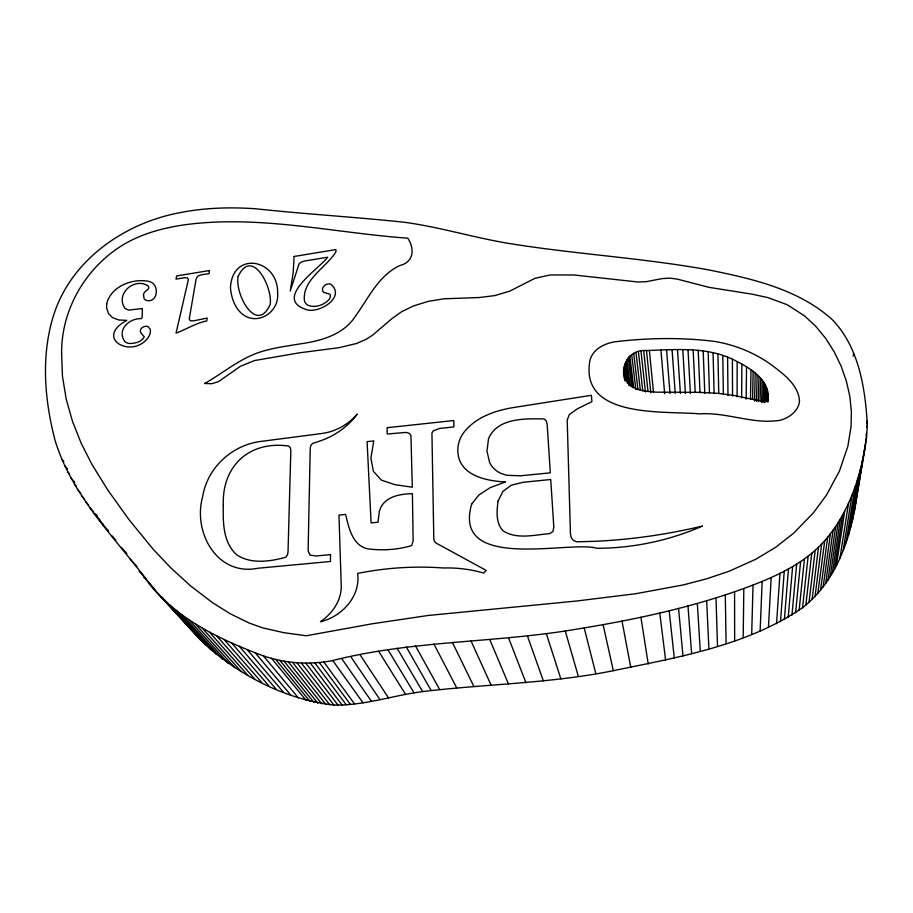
<?xml version="1.0" encoding="UTF-8"?>
<svg xmlns="http://www.w3.org/2000/svg" width="913" height="913" viewBox="0 0 913 913"><rect width="100%" height="100%" fill="white"/><g stroke="black" fill="none" stroke-linecap="round" stroke-linejoin="round"><path stroke-width="1.37" d="M737.099 396.87L737.168 361.594C709.435 346.278 676.875 349.542 646.495 350.558C629.879 348.834 619.379 365.885 625.074 380.744M867.339 424.716C865.25 388.128 858.859 347.18 832.348 319.733C798.441 289.033 751.741 278.613 708.146 269.803C642.592 257.923 575.909 254.236 510.173 243.645C474.657 237.916 440.146 227.109 404.47 222.281C354.952 216.997 305.193 214.121 255.674 208.769C230.852 207.068 205.756 207.673 181.276 212.409C126.542 222.201 73.474 257.888 54.712 311.904C40.686 353.16 44.178 398.673 55.031 440.249C72.686 498.338 118.53 541.147 153.521 588.828L200.244 639.671C236.284 674.056 284.08 699.358 333.896 705.041C364.047 705.749 392.978 695.398 422.628 691.598C486.115 683.94 550.436 683.495 613.308 670.69C677.971 657.269 746.96 645.765 802.55 607.716C836.525 581.102 851.281 537.312 856.748 495.942L866.563 436.916L867.339 424.716L866.882 427.489M741.653 397.92L741.892 364.093L737.168 361.594M743.193 637.616L743.821 588.474C774.578 577.21 806.51 563.378 827.657 537.255C850.688 508.906 861.918 472.672 866.563 436.916M746.138 399.175L746.549 366.821L741.892 364.093M750.486 399.266L751.011 369.776L746.549 366.821M752.574 399.403L753.145 371.351L751.011 369.776M754.56 401.012L755.199 372.983L753.145 371.351M756.478 401.286L757.151 374.695L755.199 372.983M751.696 634.444L753.042 585.028M758.292 401.629L758.988 376.476L757.151 374.695M760.038 400.647L760.7 378.324L758.988 376.476M761.579 402.542L762.275 380.242L760.7 378.324M763.04 402.177L763.702 382.239L762.275 380.242M764.307 402.804L764.957 384.327L763.702 382.239M765.459 402.097L766.03 386.484L764.957 384.327M766.429 401.48L766.909 388.733L766.03 386.484M767.205 400.955L767.582 391.061L766.909 388.733M767.696 401.937L767.582 391.061M768.027 401.617L768.027 393.469M768.084 401.48L768.244 395.98M760.13 631.088L762.172 581.387M768.426 627.516L771.177 577.53M776.541 623.693L779.964 573.387M780.501 621.673L784.256 571.196M856.851 494.663L857.147 490.829M784.393 619.562L788.478 568.925M768.255 397.258L766.977 400.761L762.96 401.503L734.189 395.489L717.915 393.343L698.217 392.328L656.458 392.168L644.977 391.095L637.183 389.143L630.757 385.765L626.284 380.573L624.15 373.714M788.216 617.382L792.621 566.574M791.948 615.111L796.661 564.12M795.577 612.749L800.598 561.575M799.115 610.283L804.433 558.916M802.55 607.716L808.142 556.165M805.859 605.045L811.737 553.289M809.044 602.26L815.183 550.299M812.114 599.373L818.505 547.195M815.047 596.372L821.677 543.988M817.877 593.279L824.736 540.667M820.57 590.095L827.657 537.255M853.199 356.207L853.575 353.388M823.161 586.819L830.442 533.751M825.626 583.464L833.113 530.156M827.988 580.04L835.669 526.481M830.237 576.537L838.1 522.738M832.382 572.965L840.417 518.926M834.414 569.347L842.608 515.058M836.354 565.661L844.708 511.132M839.937 558.163L848.565 503.12M843.156 550.516L852.023 494.96M846.02 542.756L855.104 486.686M848.542 534.927L857.821 478.344M866.894 423.449L867.35 420.665M850.768 527.063L860.206 469.99M866.049 435.684L866.517 432.922M852.708 519.223L862.283 461.636M854.374 511.417L865.501 445.099M153.521 588.828C180.352 619.573 217.659 638.221 255.115 652.715C279.572 662.986 306.768 665.691 332.766 660.533C408.921 641.131 487.976 642.798 565.273 630.997C625.736 621.445 686.177 609.45 743.821 588.474M200.244 639.671L178.103 615.339M148.511 583.065L156.146 591.396M158.063 593.473L176.186 613.251M139.107 571.207L145.715 578.431M170.012 605.148L210.88 649.828M143.729 577.176L154.286 588.702M161.966 597.079L166.759 602.329M168.677 604.417L173.481 609.656M181.151 618.044L185.955 623.282L184.483 621.399M164.272 599.898L205.448 644.84M130.16 559.213L136.824 566.528M176.004 610.204L216.529 654.621M121.258 547.401L126.907 553.609M182.223 615.02L222.395 659.186M98.536 519.12L103.249 524.336M103.021 524.747L108.647 530.967M188.671 619.596L228.467 663.534M112.139 535.977L115.94 540.165M89.908 507.731L93.719 511.942M95.614 514.042L97.52 516.153M94.165 513.46L99.837 519.737M81.85 496.079L84.658 499.206M85.799 501.933L88.664 505.106M195.348 623.933L234.744 667.665M202.23 628.064L241.215 671.591M78.05 490.144L80.88 493.294M74.432 484.164L76.327 486.264M209.305 632.001L247.857 675.335M71.009 478.104L74.798 482.338M67.779 471.975L69.639 474.064M64.766 465.767L67.551 468.928M61.97 459.501L63.83 461.613M216.564 635.768L254.67 678.918M223.993 639.385L261.632 682.353M231.571 642.878L268.73 685.674M239.286 646.256L275.954 688.904M247.138 649.554L283.304 692.043M255.115 652.715L290.756 695.055M263.218 655.625L298.334 697.84M271.469 658.205L306.026 700.294M275.635 659.334L309.918 701.378M188.991 627.003L190.509 628.874M279.846 660.339L313.844 702.348M284.08 661.206L317.792 703.193M288.36 661.925L321.775 703.889M292.674 662.484L325.793 704.437M297.01 662.872L329.833 704.825M301.393 663.078L333.896 705.041M305.798 663.123L337.993 705.098M310.237 662.998L342.124 705.007M314.7 662.747L346.267 704.79M319.185 662.359L350.432 704.448M323.693 661.845L354.609 704.003M332.766 660.533L363.02 702.816M341.896 658.912L371.488 701.344M351.071 657.063L379.991 699.666M360.27 655.123L388.516 697.886M378.69 651.311L405.577 694.416M387.888 649.645L414.103 692.91M397.087 648.207L422.628 691.598M406.274 646.952L431.141 690.479M415.461 645.856L439.655 689.498M433.892 644.019L456.74 687.888M452.426 642.478L473.904 686.542M471.062 641.04L491.171 685.298M489.79 639.591L508.518 684.042M508.598 637.982L525.922 682.639M527.463 636.064L543.372 680.95M546.362 633.725L560.844 678.861M565.273 630.997L578.34 676.419M584.194 627.961L595.824 673.68M603.116 624.652L613.308 670.69M622.027 621.114L630.769 667.483M640.915 617.268L648.219 663.991M623.956 371.237L625.154 380.333M624.355 366.284L626.329 381.508M624.024 368.749L625.508 380.059M624.937 363.888L627.436 383.312M626.877 359.494L630.21 385.959M625.782 361.616L628.795 385.24M659.768 613.08L665.623 660.167M628.989 356.721L632.766 387.432M628.224 357.588L631.853 386.884M629.822 355.922L633.736 388.059M631.659 354.529L635.847 389.509M633.725 353.388L637.993 389.817M635.996 352.475L640.333 390.342M638.427 351.767L642.809 391.072M641.006 351.22L645.434 391.962M669.183 610.831L674.308 658.125M643.711 350.832L648.002 391.597M646.495 350.558L650.809 392.75M649.348 350.364L653.525 392.59M678.576 608.48L682.981 655.968M660.921 350.021L664.664 393.731M666.558 349.862L670.016 393.617M687.957 606.015L691.643 653.719M672.071 349.725L675.255 393.514M677.48 349.633L680.402 393.457M682.787 349.599L685.435 393.469M697.327 603.425L700.294 651.357M688.003 349.679L690.399 393.571M693.138 349.896L695.204 392.385M706.673 600.72L708.91 648.869M698.194 350.261L700.02 392.773M703.193 350.809L704.779 393.332M708.146 351.585L709.447 392.693M715.997 597.867L717.515 646.256M713.064 352.612L714.126 393.708M717.938 353.902L718.748 393.56M725.299 594.888L726.097 643.517M722.788 355.454L723.358 393.674M727.615 357.257L727.969 395.455M732.397 359.311L732.546 396.048M734.577 591.75L734.657 640.629M223.308 505.14C222.955 522.327 222.909 542.904 237.083 555.104C251.406 564.291 270.282 561.598 285.758 557.215L287.412 555.058L288.017 552.182L290.848 450.235L290.3 447.69L288.462 446.023C249.557 440.557 221.825 465.79 223.308 505.14M106.673 303.846L106.638 307.898L108.453 313.57L112.539 317.633L118.713 319.961L126.793 320.372C92.704 338.894 134.063 360.338 149.024 336.212A12.508 9.826 -30.9 0 0 150.109 328.908L147.484 326.318C144.391 325.793 140.591 327.619 140.271 331.008L141.07 333.199L144.277 336.863C141.378 342.386 133.914 343.779 128.162 343.425L124.784 341.656C116.613 329.582 129.212 318.238 141.332 318.626L142.2 317.153L142.337 308.526L128.493 310.135L124.978 308.389C115.004 293.849 134.279 277.084 148.077 285.837L148.842 287.823L148.18 289.101L144.357 292.48L143.467 294.317L144.06 298.665L145.532 300.16C157.995 304.326 160.403 283.806 148.865 281.387C132.67 277.963 110.758 286.374 106.673 303.846M61.616 352.954L62.449 376.099L66.181 398.992L72.526 421.464L81.223 443.33L91.939 464.42L107.688 489.87L129.144 519.828L153.167 549.249L171.016 568.08L190.612 585.929L212.227 602.443L229.916 613.593L248.975 622.951L262.476 627.824L283.92 632.709L306.289 635.756L372.584 623.727L428.277 615.453L576.514 601.028L635.608 593.735L683.221 584.936L706.502 578.853L729.065 571.264L755.77 559.258L775.582 547.332L793.671 533.181L813.426 512.798L826.63 494.846L839.469 470.994L847.846 446.331L851.076 426.451L851.384 411.478L849.832 396.402L846.397 381.235L841.181 366.284L834.265 351.927L825.774 338.506L815.8 326.352L804.433 315.795L787.223 304.737L767.856 297.592L752.266 294.203L708.887 287.321L677.435 279.138L669.743 278.1L661.982 278.625L646.153 281.706L638.176 282.026L573.866 274.973L550.048 274.984L534.961 278.317L509.808 291.11L494.835 295.584L479.405 297.512L443.855 298.813L428.345 301.358L413.338 305.992L401.788 311.607L391.529 318.957L372.39 335.345L365.953 339.385L356.492 343.505L338.974 347.693L299.099 352.875L254.613 360.544L240.381 366.284L218.618 381.554L211.839 383.711L204.683 383.494C222.338 373.485 238.236 359.962 257.466 352.92C271.287 348.07 285.895 346.267 300.274 343.87C320.828 340.971 343.334 334.866 355.34 316.366C368.384 298.277 378.416 275.715 399.62 265.603C413.897 262.179 414.856 248.884 407.803 238.19C333.359 232.861 258.231 214.429 183.342 224.986C160.323 228.433 137.19 235.018 117.777 248.256C83.597 271.423 61.365 311.401 61.616 352.954M330.529 554.636L330.438 561.495L257.717 568.263C216.883 576.445 192.597 531.914 202.697 496.512C207.411 467.045 233.169 444.06 262.636 441.207L321.513 433.538A48.195 40.298 -25.9 0 0 357.188 414.16A65.759 54.723 -26.5 0 1 319.173 441.264L312.543 443.421L310.854 445.407L310.249 448.021L308.115 550.824L310.021 555.07L316.001 555.994L330.529 554.636M209.282 270.545L209.214 273.512C205.071 274.927 197.299 273.535 196.078 279.275L189.253 318.842L190.201 320.725L193.624 320.851L207.194 318.044L206.749 320.931C195.747 323.134 186.229 329.376 176.026 333.165L188.375 279.64L187.53 277.906L184.677 277.7L175.981 279.127L176.688 275.943L209.282 270.545M277.62 293.37C278.979 306.894 267.326 319.299 253.734 318.614C238.464 317.541 231.183 300.742 230.464 287.31C232.724 250.036 278.682 259.166 277.62 293.37M799.48 400.373C799.309 410.565 789.551 417.538 780.615 420.185C753.59 424.922 726.874 411.968 699.575 413.851C665.463 410.622 579.082 419.284 589.958 360.315C592.834 349.188 604.349 343.505 614.848 341.816C647.614 337.856 681.155 337.319 713.955 341.336C734.212 344.532 753.693 352.372 770.481 364.15C782.532 373.337 797.951 383.962 799.48 400.373M294.134 256.485L293.141 273.01L290.22 291.042L299.076 263.903L301.13 262.088L304.417 261.061L327.721 257.215C318.5 269.335 272.325 299.053 307.008 309.838C319.904 313.364 346.187 296.793 330.7 284.126C326.055 282.516 319.71 288.154 323.681 292.411L329.798 294.1L330.529 295.641L329.65 298.779C324.503 305.09 314.574 308.674 307.019 304.794L304.577 301.758C301.233 280.268 326.055 267.863 335.961 251.748L335.87 249.569L294.134 256.485M238.179 276.308C234.447 293.358 256.199 334.923 270.134 304.645C273.113 288.223 252.422 246.464 238.179 276.308M498.099 500.94C496.763 510.869 495.576 522.544 502.846 530.613C516.45 539.845 534.47 534.847 549.786 533.614L552.981 531.492L553.803 526.892L550.744 479.508L523.206 482.258L511.212 485.248L502.858 491.456L498.099 500.94M379.397 511.2L377.982 522.236L371.089 522.898L367.094 441.63L373.794 440.922L370.883 458.166L373.371 471.256L381.349 480.112L394.861 484.666L412.311 487.2L410.941 435.467L409.218 433.344L406.159 432.42L387.169 434.017L387.135 427.695L453.75 420.551L453.944 426.907L439.61 428.437L433.435 430.731L431.929 432.945L433.801 538.59L434.44 541.306L436.22 543.132L486.138 570.374L483.685 573.079A132.579 124.682 -33.8 0 0 443.319 568A342.181 322.015 -67 0 0 357.634 573.432A41.633 36.897 -33.9 0 1 349.394 602.842A46.255 40.937 -34 0 1 320.429 621.764A47.214 41.656 -35.2 0 0 335.219 606.529A38.803 34.329 -35.1 0 0 341.222 585.393L338.974 515.103L345.605 514.453C348.834 527.452 352.281 545.483 367.734 548.839C382.205 550.699 397.737 549.843 411.603 545.575L413.144 541.089L412.402 493.648C399.472 493.933 383.426 496.74 379.397 511.2M488.535 438.697L486.96 451.011L489.585 462.457A26.774 23.487 -15.9 0 0 501.203 473.505L506.829 475.296L520.49 475.81L550.311 472.82L547.138 423.803L546.305 420.904L544.216 418.999C525.283 418.451 497.22 417.8 488.535 438.697M471.656 504.113C451.752 572.713 570.442 540.005 596.988 548.302A225.42 190.509 -10 0 0 702.462 526.048A452.061 354.004 -11.4 0 1 596.429 541.238L576.913 541.831L573.398 540.405L571.253 537.814L570.454 534.071L567.201 419.957L569.358 414.582L577.609 408.659L591.898 401.663L591.384 395.295L513.414 407.552C495.554 410.496 477.043 416.739 465.002 430.959A34.192 29.889 -17.4 0 0 457.961 452.951C459.867 475.73 486.949 481.117 505.494 481.904L490.087 487.69L478.8 495.074L471.656 504.113"/></g></svg>
